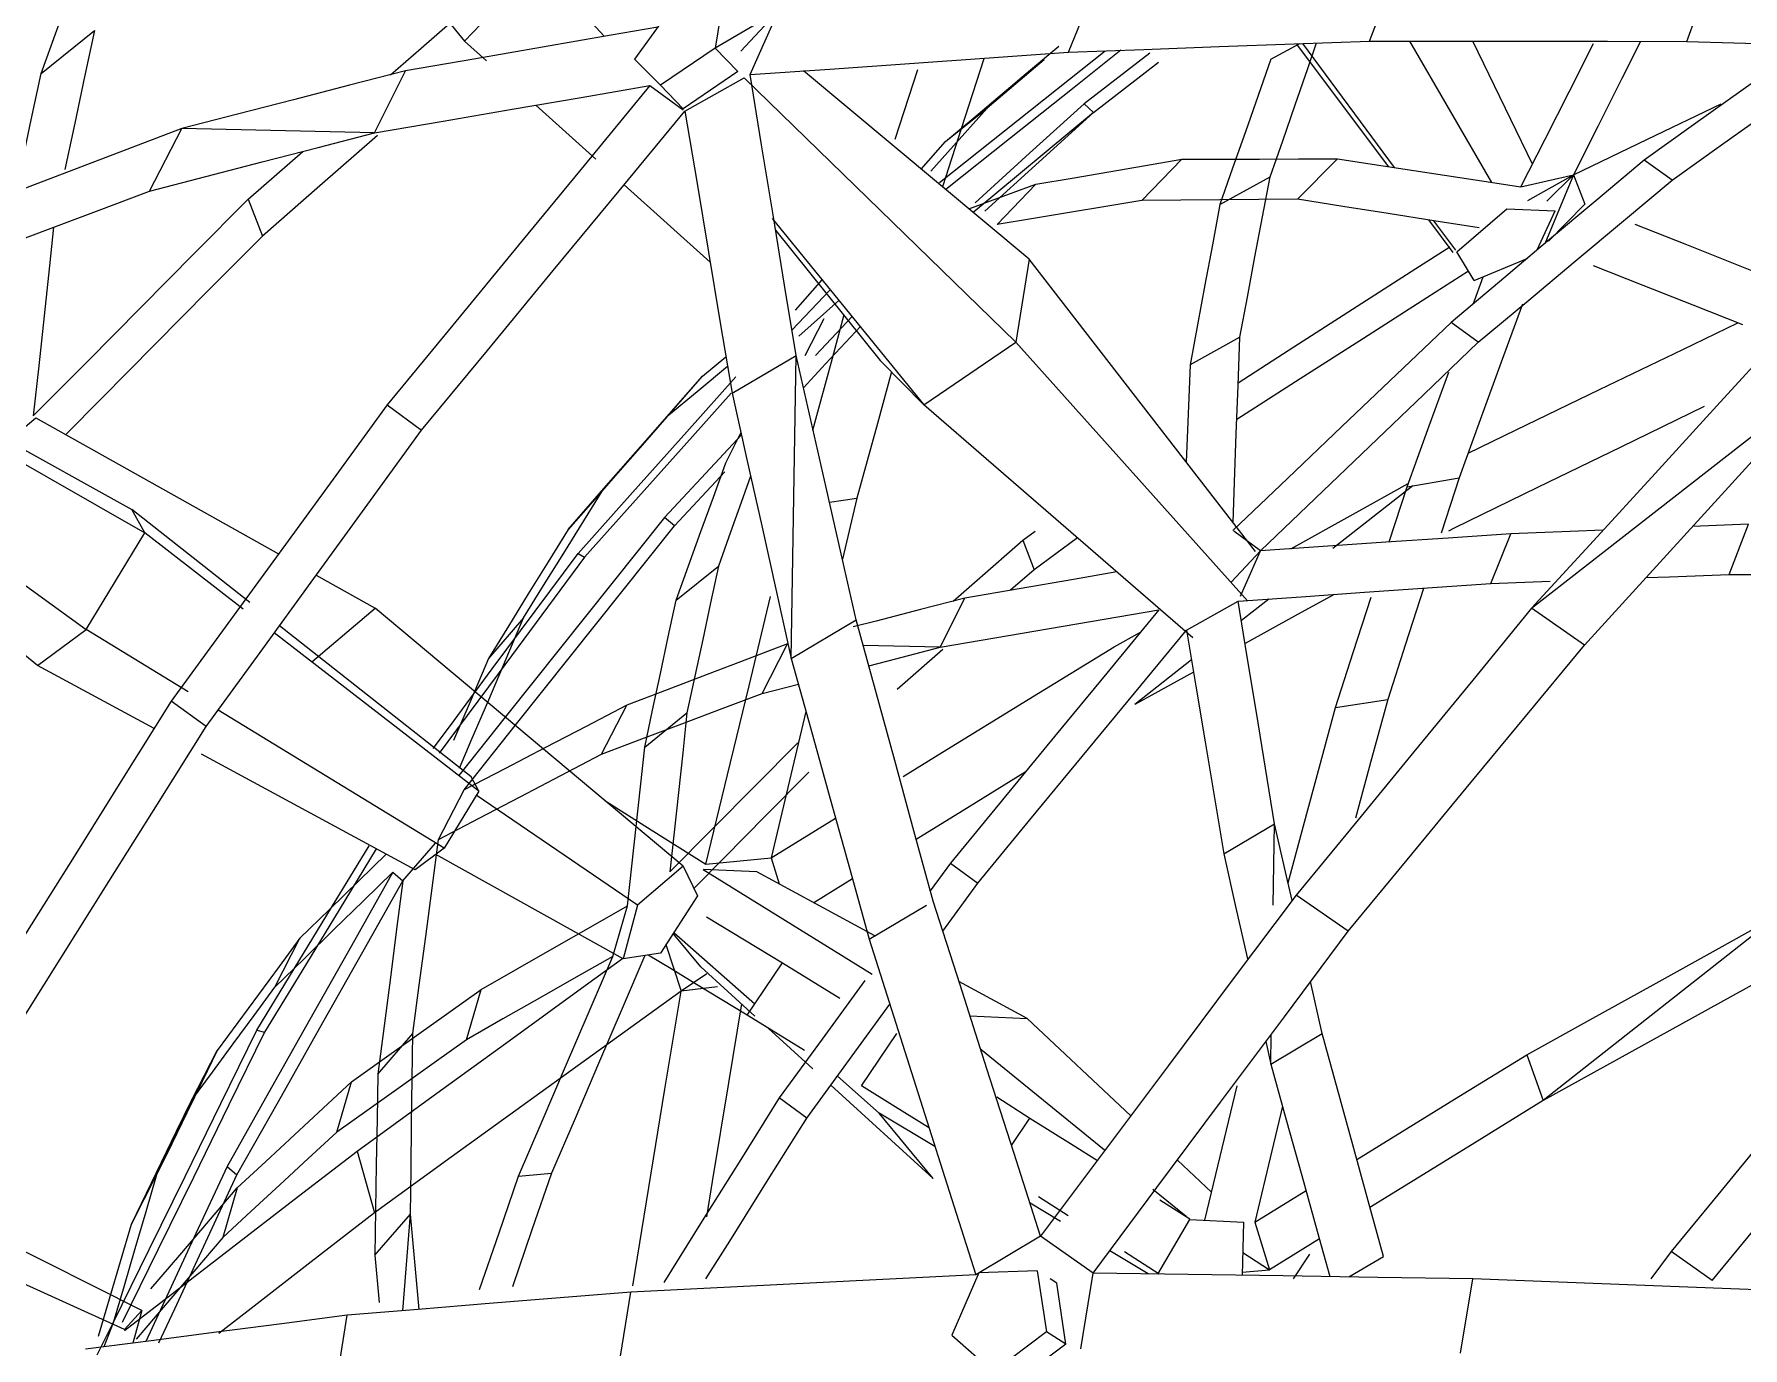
# Model space of a CAD drawing. Header units: inches. Extents: x -1427 to 2274, y -2183 to 260.
# Drawn here: x 787.959 to 791.429, y -428.287 to -425.619 of the extents above; entities that cross this region are included whole.
import ezdxf

# ---------------------------------------------------------------- set-up
doc = ezdxf.new("R2010")
doc.units = ezdxf.units.IN
doc.header["$MEASUREMENT"] = 0
doc.layers.add('G-IMPT', color=8, linetype='Continuous', lineweight=9)

# ---------------------------------------------------------------- blocks, each defined once
blk = doc.blocks.new('Family - ___-2596914-_A1004 - Light Fixture Schedule')
at = {"layer": 'G-IMPT'}
for p, q in [((-20.1993, -424.9535), (-19.6474, -425.6332)), ((-19.6474, -425.6332), (-19.4983, -425.4757)), ((-19.364, -425.6232), (-19.4983, -425.4757)), ((-17.8099, -425.6327), (-17.7601, -425.5038)), ((-17.1653, -425.6335), (-17.1187, -425.5068)), ((-19.1226, -425.5472), (-19.1385, -425.6471)), ((-18.4207, -425.6554), (-18.3692, -425.5286)), ((-19.2237, -425.561), (-19.3022, -425.6694)), ((-19.1385, -425.6463), (-19.0102, -425.5717)), ((-19.0867, -425.6536), (-19.0102, -425.5717)), ((-19.0676, -425.701), (-19.0102, -425.5717)), ((-20.5074, -425.6987), (-20.3992, -425.6115)), ((-19.603, -425.6731), (-19.6474, -425.6332)), ((-19.1385, -425.6471), (-19.2496, -425.7227)), ((-19.0925, -425.6949), (-19.1385, -425.6471)), ((-18.256, -425.6576), (-18.3892, -425.7606)), ((-18.0099, -425.6697), (-17.9513, -425.638)), ((-17.7704, -425.888), (-17.9578, -425.6382)), ((-17.7586, -425.8898), (-17.9452, -425.6378)), ((-17.5612, -425.92), (-17.7274, -425.6328)), ((-17.4787, -425.883), (-17.6, -425.633)), ((-19.3022, -425.6694), (-19.2496, -425.7227)), ((-18.7727, -425.8322), (-18.7268, -425.6907)), ((-18.3702, -425.778), (-18.2379, -425.6758)), ((-19.8307, -425.8191), (-19.7675, -425.6935)), ((-19.271, -425.7233), (-19.2035, -425.7723)), ((-19.2496, -425.7227), (-19.2035, -425.7704)), ((-19.0925, -425.6949), (-19.2035, -425.7704)), ((-19.1999, -425.7749), (-19.0794, -425.7076)), ((-18.5279, -426.2442), (-19.0794, -425.7076)), ((-18.501, -426.076), (-18.9589, -425.6933)), ((-18.3702, -425.778), (-18.3892, -425.7606)), ((-19.3811, -425.8728), (-19.5031, -425.763)), ((-18.6705, -425.8371), (-18.5859, -425.7688)), ((-18.3702, -425.778), (-18.6147, -425.981)), ((-20.2871, -425.9375), (-20.222, -425.8103)), ((-19.8307, -425.8191), (-20.222, -425.8103)), ((-20.0869, -425.9537), (-19.976, -425.8568)), ((-18.7203, -425.8927), (-18.6705, -425.8371)), ((-18.2718, -425.9564), (-18.1908, -425.873)), ((-17.9557, -425.9541), (-17.8748, -425.872)), ((-17.1952, -425.9154), (-17.2516, -425.8745)), ((-19.1487, -426.0821), (-19.3235, -425.9247)), ((-18.5659, -426.0056), (-18.4874, -425.9237)), ((-18.1137, -425.9651), (-18.0114, -425.9086)), ((-17.502, -425.9291), (-17.3952, -425.9042)), ((-17.488, -425.9564), (-17.3952, -425.9042)), ((-17.3952, -425.9042), (-17.4537, -426.0444)), ((-17.4496, -425.9582), (-17.3952, -425.9042)), ((-17.3952, -425.9042), (-17.3724, -425.9641)), ((-20.0869, -425.9537), (-20.0582, -426.0289)), ((-17.4458, -426.0395), (-17.3724, -425.9641)), ((-19.0226, -425.9929), (-18.7148, -426.3714)), ((-17.6396, -426.0624), (-17.6893, -425.9961)), ((-17.6344, -426.0574), (-17.6787, -425.9977)), ((-17.632, -426.0606), (-17.5304, -425.9733)), ((-17.5304, -425.9733), (-17.4326, -425.9778)), ((-17.4689, -426.0572), (-17.4326, -425.9778)), ((-19.016, -426.0167), (-18.8034, -426.2818)), ((-17.5971, -426.1191), (-17.632, -426.0606)), ((-18.501, -426.076), (-18.5279, -426.2442)), ((-18.0413, -426.6696), (-18.501, -426.076)), ((-17.5971, -426.1191), (-17.4893, -426.0743)), ((-18.9827, -426.2203), (-18.9047, -426.1379)), ((-18.9755, -426.1791), (-18.9213, -426.1175)), ((-17.5985, -426.1662), (-17.5787, -426.1115)), ((-18.9689, -426.2324), (-18.8871, -426.1595)), ((-18.9181, -426.1968), (-18.9564, -426.2719)), ((-18.8606, -426.1921), (-18.9345, -426.2713)), ((-17.5888, -426.2445), (-17.644, -426.2044)), ((-20.9806, -426.2407), (-20.2971, -426.632)), ((-20.9608, -426.2303), (-20.3231, -426.5841)), ((-18.7148, -426.3714), (-18.5279, -426.2442)), ((-18.0573, -426.7695), (-18.5279, -426.2442)), ((-18.0731, -426.234), (-18.174, -426.2907)), ((-19.1644, -426.3138), (-19.1167, -426.274)), ((-19.1043, -426.3482), (-18.9744, -426.2712)), ((-18.984, -426.887), (-18.9744, -426.2712)), ((-18.8034, -426.2818), (-18.7148, -426.3714)), ((-21.1233, -426.3169), (-20.4158, -426.8279)), ((-19.4373, -426.6251), (-19.1644, -426.3138)), ((-19.2366, -426.3962), (-19.1644, -426.3138)), ((-17.4803, -426.785), (-16.8723, -426.31)), ((-19.8049, -426.372), (-19.7347, -426.4231)), ((-18.1683, -426.845), (-18.7148, -426.3714)), ((-20.5152, -426.901), (-21.1284, -426.4046)), ((-20.5739, -426.4449), (-20.5185, -426.3978)), ((-20.5185, -426.3978), (-20.0253, -426.6744)), ((-19.117, -426.4897), (-19.0862, -426.4289)), ((-19.2214, -426.6174), (-19.1191, -426.5078)), ((-17.7332, -426.538), (-17.6278, -426.5198)), ((-17.6278, -426.5198), (-17.664, -426.6324)), ((-19.4373, -426.6251), (-19.3648, -426.5416)), ((-17.7216, -426.536), (-17.884, -426.6638)), ((-17.7696, -426.6502), (-17.7332, -426.538)), ((-20.2971, -426.632), (-20.3231, -426.5841)), ((-20.0837, -426.773), (-20.3231, -426.5841)), ((-18.9066, -426.5692), (-18.8506, -426.5615)), ((-18.8506, -426.5615), (-18.8802, -426.6852)), ((-19.2214, -426.6174), (-19.2416, -426.6004)), ((-18.5134, -426.6469), (-18.4886, -426.6285)), ((-18.0308, -426.668), (-18.0854, -426.6285)), ((-17.6375, -426.6219), (-17.6495, -426.6285)), ((-17.0397, -426.6142), (-17.1536, -426.6188)), ((-17.0792, -426.7164), (-17.0397, -426.6142)), ((-20.4158, -426.8279), (-20.2971, -426.632)), ((-20.0971, -426.7865), (-20.2971, -426.632)), ((-18.5134, -426.6469), (-18.4906, -426.7066)), ((-18.403, -426.6416), (-18.4906, -426.7066)), ((-17.5634, -426.7344), (-17.5226, -426.6338)), ((-19.417, -426.6734), (-19.404, -426.6814)), ((-18.0907, -426.7322), (-18.0308, -426.668)), ((-18.0719, -426.7606), (-18.0308, -426.668)), ((-19.9486, -426.7175), (-19.8291, -426.7845)), ((-19.2178, -426.7687), (-19.132, -426.6996)), ((-18.4906, -426.7066), (-18.5385, -426.7484)), ((-17.5634, -426.7344), (-17.4424, -426.7299)), ((-18.6813, -426.8642), (-18.6313, -426.7646)), ((-18.0141, -426.7661), (-18.0699, -426.81)), ((-19.9579, -426.894), (-19.8291, -426.7845)), ((-19.2033, -427.309), (-19.8291, -426.7845)), ((-18.1812, -426.8291), (-18.0763, -426.7705)), ((-17.373, -426.8596), (-17.4803, -426.785)), ((-20.5152, -426.901), (-20.4158, -426.8279)), ((-20.2088, -426.9546), (-20.4158, -426.8279)), ((-19.6186, -427.1561), (-20.0341, -426.8351)), ((-19.6341, -427.1276), (-20.0235, -426.8205)), ((-19.5277, -426.8044), (-19.5988, -426.8866)), ((-18.984, -426.887), (-18.8522, -426.8084)), ((-18.3285, -426.8632), (-18.2749, -426.8335)), ((-19.0431, -426.958), (-18.9915, -426.8572)), ((-18.6813, -426.8642), (-18.8379, -426.8606)), ((-18.6762, -426.8686), (-18.7689, -426.9496)), ((-20.2782, -427.0292), (-20.5152, -426.901)), ((-18.1711, -426.8897), (-18.2864, -426.9803)), ((-19.0431, -426.958), (-18.9696, -426.9389)), ((-18.167, -426.9144), (-18.2864, -426.9803)), ((-20.1724, -427.0253), (-20.2434, -426.9735)), ((-17.879, -426.9867), (-17.7724, -426.9701)), ((-19.6891, -427.2725), (-20.148, -426.9918)), ((-19.3691, -427.0809), (-19.318, -426.9817)), ((-19.2815, -427.0667), (-19.1959, -426.9976)), ((-19.7482, -427.3159), (-20.1816, -427.0815)), ((-19.6186, -427.1561), (-19.6341, -427.1276)), ((-19.7005, -427.2548), (-19.6486, -427.154)), ((-19.6186, -427.1561), (-19.6891, -427.2725)), ((-19.2963, -427.3882), (-19.6238, -427.1647)), ((-19.0251, -427.2918), (-18.8939, -427.2111)), ((-18.1054, -427.2836), (-18.0024, -427.2226)), ((-18.005, -427.3879), (-18.0024, -427.2226)), ((-19.7728, -427.3382), (-19.7066, -427.2618)), ((-19.6891, -427.2725), (-19.7482, -427.3159)), ((-19.3251, -427.4972), (-19.7057, -427.2847)), ((-19.7932, -427.321), (-19.7728, -427.3382)), ((-19.2033, -427.309), (-19.2963, -427.3882)), ((-19.2033, -427.309), (-19.1745, -427.3691)), ((-19.0541, -427.3203), (-19.1627, -427.3152)), ((-19.1627, -427.3152), (-18.8194, -427.5278)), ((-19.1575, -427.3048), (-19.0251, -427.2918)), ((-18.8141, -427.4503), (-19.0541, -427.3203)), ((-19.0251, -427.2918), (-19.0088, -427.3449)), ((-18.6608, -427.3025), (-18.7016, -427.3585)), ((-18.6608, -427.3025), (-18.6052, -427.3431)), ((-18.8596, -427.3346), (-18.9382, -427.3831)), ((-18.6762, -427.4407), (-18.6052, -427.3431)), ((-19.3467, -427.4922), (-19.3165, -427.3894)), ((-19.2963, -427.3882), (-19.3251, -427.4972)), ((-19.1745, -427.3691), (-19.2498, -427.4855)), ((-18.8256, -427.4572), (-18.7094, -427.3879)), ((-17.8532, -427.441), (-17.9585, -427.3674)), ((-16.9769, -427.4072), (-17.457, -427.7848)), ((-20.0329, -427.5545), (-19.9818, -427.4553)), ((-19.1675, -427.5132), (-19.2238, -427.4453)), ((-19.2226, -427.4434), (-19.058, -427.5882)), ((-19.2498, -427.4855), (-19.3251, -427.4972)), ((-19.2385, -427.4681), (-19.2079, -427.5626)), ((-19.1557, -427.5273), (-19.2079, -427.5626)), ((-19.1675, -427.5132), (-19.0577, -427.6132)), ((-19.0736, -427.6112), (-19.002, -427.5052)), ((-19.6437, -427.6615), (-19.6136, -427.559)), ((-19.1336, -427.5541), (-19.2079, -427.5626)), ((-18.5047, -427.618), (-18.6435, -427.5428)), ((-17.9055, -427.6485), (-17.9294, -427.5433)), ((-18.6212, -427.6125), (-18.5047, -427.618)), ((-18.2946, -427.816), (-18.5047, -427.618)), ((-20.0694, -427.642), (-20.0538, -427.6462)), ((-19.8237, -427.731), (-19.7525, -427.6489)), ((-19.0308, -427.6377), (-18.9399, -427.7204)), ((-18.8412, -427.7551), (-18.7695, -427.6489)), ((-18.0202, -427.6651), (-18.01, -427.7108)), ((-18.01, -427.7108), (-17.9055, -427.6485)), ((-18.01, -427.7108), (-18.0091, -427.6501)), ((-20.2018, -427.7845), (-20.15, -427.6834)), ((-18.3479, -427.8855), (-18.5992, -427.6812)), ((-17.4904, -427.692), (-17.457, -427.7848)), ((-18.8904, -427.7355), (-18.8057, -427.8101)), ((-19.9071, -427.8491), (-19.877, -427.7465)), ((-18.9035, -427.7536), (-18.6957, -427.9428)), ((-20.2018, -427.7845), (-20.2732, -427.9355)), ((-18.9522, -427.8205), (-19.0085, -427.7794)), ((-18.5668, -427.7775), (-18.4993, -427.8203)), ((-18.6957, -427.9428), (-18.8057, -427.8101)), ((-18.6922, -427.8779), (-18.8057, -427.8101)), ((-18.5368, -427.8759), (-18.4993, -427.8203)), ((-19.8654, -427.8875), (-19.8306, -428.0127)), ((-18.1304, -427.9708), (-18.1995, -427.9056)), ((-20.324, -428.0358), (-20.2732, -427.9355)), ((-20.13, -427.9188), (-20.1099, -427.9358)), ((-19.5378, -427.9385), (-19.4709, -427.9325)), ((-20.1093, -427.9622), (-20.1388, -428.0628)), ((-18.4218, -428.0188), (-18.482, -427.9803)), ((-18.1819, -428.0204), (-18.2498, -427.9652)), ((-18.0427, -428.0318), (-17.9386, -427.9678)), ((-20.3031, -428.211), (-20.7484, -427.9869)), ((-19.8301, -428.0986), (-19.7575, -428.0154)), ((-19.7726, -428.2116), (-19.7575, -428.0154)), ((-18.4374, -428.0304), (-18.4991, -427.9935)), ((-18.2355, -427.9866), (-18.1744, -428.0252)), ((-20.3385, -428.25), (-20.7874, -428.0457)), ((-18.2395, -428.1372), (-18.1744, -428.0265)), ((-18.1744, -428.0265), (-18.0658, -428.0317)), ((-18.0658, -428.0317), (-18.0684, -428.1398)), ((-18.0427, -428.0318), (-18.0128, -428.1283)), ((-18.4776, -428.0604), (-18.6095, -428.139)), ((-18.3708, -428.1353), (-18.4776, -428.0604)), ((-17.9114, -428.0657), (-18.0128, -428.1283)), ((-19.8301, -428.0986), (-19.821, -428.1952)), ((-18.2593, -428.1369), (-18.3372, -428.0903)), ((-18.2366, -428.1373), (-18.3069, -428.0923)), ((-18.0672, -428.0935), (-18.0128, -428.1283)), ((-17.9313, -428.0971), (-17.9649, -428.1471)), ((-17.8513, -428.1431), (-17.7815, -428.1015)), ((-17.197, -428.0917), (-17.2385, -428.1471)), ((-17.1135, -428.1501), (-17.197, -428.0917)), ((-18.603, -428.135), (-18.6579, -428.2616)), ((-18.4844, -428.1307), (-18.603, -428.135)), ((-18.4844, -428.1307), (-18.4659, -428.2546)), ((-18.4449, -428.1555), (-18.4583, -428.1471)), ((-18.4265, -428.2794), (-18.4449, -428.1555)), ((-18.3957, -428.2888), (-18.3708, -428.1353)), ((-18.0682, -428.1337), (-18.0128, -428.1283)), ((-17.6245, -428.2981), (-17.5999, -428.1469)), ((-19.3343, -428.3249), (-19.3098, -428.1737)), ((-20.3031, -428.211), (-20.3385, -428.25)), ((-20.3031, -428.211), (-20.321, -428.2775)), ((-19.9105, -428.3743), (-19.8857, -428.2208)), ((-20.3938, -428.3014), (-20.3609, -428.236)), ((-20.3609, -428.236), (-20.3805, -428.2853)), ((-18.4659, -428.2546), (-18.5732, -428.3355)), ((-18.4265, -428.2794), (-18.4659, -428.2546)), ((-18.6579, -428.2616), (-18.5732, -428.3355)), ((-18.4265, -428.2794), (-18.5338, -428.3603))]:
    blk.add_line(p, q, dxfattribs=at)
at = {"layer": 'G-IMPT', "flags": 128}
for points in [[(-20.5074, -425.6987), (-20.4756, -425.6107), (-20.4438, -425.5228), (-20.412, -425.4348), (-20.3803, -425.3468)], [(-20.3992, -425.6115), (-20.4193, -425.7055), (-20.4394, -425.7995), (-20.4596, -425.8935)], [(-19.7979, -425.7013), (-19.736, -425.6472), (-19.6723, -425.5916)], [(-19.2551, -425.6043), (-19.3501, -425.6208), (-19.4893, -425.6451), (-19.6284, -425.6693), (-19.7675, -425.6935)], [(-19.0676, -425.701), (-18.9059, -425.6896), (-18.7442, -425.6782), (-18.5824, -425.6668), (-18.4207, -425.6554)], [(-18.683, -425.92), (-18.5511, -425.8151), (-18.4191, -425.7103), (-18.3466, -425.6526)], [(-18.6705, -425.8371), (-18.613, -425.7886), (-18.5554, -425.74), (-18.4979, -425.6914), (-18.4403, -425.6429)], [(-18.3146, -425.6515), (-18.4096, -425.727), (-18.5406, -425.8311), (-18.6704, -425.9344)], [(-18.4207, -425.6554), (-18.268, -425.6497), (-18.1153, -425.6441), (-17.9626, -425.6384), (-17.8099, -425.6327)], [(-18.0114, -425.9086), (-17.986, -425.8353), (-17.9606, -425.7621), (-17.9351, -425.6888), (-17.9171, -425.6367)], [(-17.8099, -425.6327), (-17.6488, -425.6329), (-17.4876, -425.6331), (-17.3264, -425.6333), (-17.1653, -425.6335)], [(-17.502, -425.9291), (-17.4529, -425.8319), (-17.4037, -425.7348), (-17.3546, -425.6376)], [(-17.2591, -425.6334), (-17.2969, -425.7086), (-17.346, -425.8064), (-17.3952, -425.9042)], [(-17.1952, -425.9154), (-17.0949, -425.8439), (-16.9946, -425.7724), (-16.8943, -425.7008), (-16.8139, -425.6435)], [(-17.1653, -425.6335), (-16.9743, -425.6389), (-16.7833, -425.6443), (-16.5924, -425.6498), (-16.4014, -425.6552)], [(-18.5931, -425.6688), (-18.6387, -425.8108), (-18.6767, -425.9292)], [(-18.4702, -425.6712), (-18.528, -425.72), (-18.5859, -425.7688)], [(-18.0099, -425.6697), (-18.0359, -425.7436), (-18.0618, -425.8174), (-18.0877, -425.8912), (-18.1137, -425.9651)], [(-16.9507, -425.66), (-17.051, -425.7315), (-17.1513, -425.803), (-17.2516, -425.8745)], [(-20.5587, -425.9387), (-20.5476, -425.8866), (-20.5275, -425.7927), (-20.5074, -425.6987)], [(-19.7675, -425.6935), (-19.8811, -425.7227), (-19.9947, -425.7519), (-20.1084, -425.7811), (-20.222, -425.8103)], [(-19.8307, -425.8191), (-19.6908, -425.7952), (-19.5509, -425.7712), (-19.411, -425.7473), (-19.271, -425.7233)], [(-19.271, -425.7233), (-19.4045, -425.8855), (-19.5379, -426.0477), (-19.6714, -426.2098), (-19.8049, -426.372)], [(-18.9744, -426.2712), (-18.9977, -426.1287), (-19.021, -425.9861), (-19.0443, -425.8436), (-19.0676, -425.701)], [(-18.3892, -425.7606), (-18.4999, -425.8608), (-18.6107, -425.9611)], [(-17.3952, -425.9042), (-17.2452, -425.8321), (-17.0952, -425.76)], [(-19.7347, -426.4231), (-19.601, -426.2611), (-19.4673, -426.099), (-19.3336, -425.937), (-19.1999, -425.7749)], [(-19.1999, -425.7749), (-19.176, -425.9182), (-19.1521, -426.0616), (-19.1282, -426.2049), (-19.1043, -426.3482)], [(-18.5859, -425.7688), (-18.6431, -425.8328), (-18.7004, -425.8968)], [(-18.5911, -425.9785), (-18.4807, -425.8783), (-18.3702, -425.778)], [(-20.222, -425.8103), (-20.3249, -425.8495), (-20.4278, -425.8888), (-20.5308, -425.9281), (-20.6337, -425.9673)], [(-20.2871, -425.9375), (-20.173, -425.9079), (-20.0589, -425.8783), (-19.9448, -425.8487), (-19.8307, -425.8191)], [(-19.8242, -425.8247), (-19.9412, -425.9268), (-20.0582, -426.0289)], [(-18.4874, -425.9237), (-18.4133, -425.9111), (-18.3391, -425.8984), (-18.2649, -425.8857), (-18.1908, -425.873)], [(-18.1908, -425.873), (-18.1118, -425.8728), (-18.0328, -425.8725), (-17.9538, -425.8722), (-17.8748, -425.872)], [(-17.8748, -425.872), (-17.7816, -425.8863), (-17.6884, -425.9006), (-17.5952, -425.9148), (-17.502, -425.9291)], [(-17.2516, -425.8745), (-17.3497, -425.957), (-17.4478, -426.0395), (-17.5459, -426.122), (-17.644, -426.2044)], [(-18.6235, -425.9737), (-18.5662, -425.9527), (-18.4874, -425.9237)], [(-18.0731, -426.234), (-18.0577, -426.1527), (-18.0423, -426.0713), (-18.0268, -425.99), (-18.0114, -425.9086)], [(-17.5888, -426.2445), (-17.4904, -426.1622), (-17.392, -426.0799), (-17.2936, -425.9977), (-17.1952, -425.9154)], [(-20.6982, -426.0925), (-20.5954, -426.0537), (-20.4926, -426.015), (-20.3898, -425.9762), (-20.2871, -425.9375)], [(-20.5235, -426.3943), (-20.4143, -426.2841), (-20.3052, -426.174), (-20.1961, -426.0638), (-20.0869, -425.9537)], [(-18.2718, -425.9564), (-18.3453, -425.9687), (-18.4188, -425.981), (-18.4923, -425.9933), (-18.5659, -426.0056)], [(-17.9557, -425.9541), (-18.0347, -425.9547), (-18.1137, -425.9552), (-18.1928, -425.9558), (-18.2718, -425.9564)], [(-18.1137, -425.9651), (-18.1288, -426.0465), (-18.1438, -426.1279), (-18.1589, -426.2093), (-18.174, -426.2907)], [(-17.5871, -426.0122), (-17.6793, -425.9977), (-17.7714, -425.9831), (-17.8635, -425.9686), (-17.9557, -425.9541)], [(-17.2708, -426.0045), (-17.1692, -426.0449), (-17.0676, -426.0852), (-16.9659, -426.1256)], [(-20.4822, -426.0111), (-20.4906, -426.0891), (-20.5016, -426.1909), (-20.5125, -426.2926), (-20.5235, -426.3943)], [(-20.0582, -426.0289), (-20.1673, -426.1391), (-20.2764, -426.2493), (-20.3855, -426.3595), (-20.4573, -426.4321)], [(-18.0765, -426.3267), (-17.9729, -426.2602), (-17.8443, -426.1775), (-17.7157, -426.0948), (-17.6467, -426.0505)], [(-17.6084, -426.1002), (-17.6931, -426.1544), (-17.8218, -426.2367), (-17.9505, -426.319), (-18.0791, -426.4013)], [(-17.0513, -426.2091), (-17.1525, -426.1693), (-17.2537, -426.1295), (-17.3548, -426.0897)], [(-17.499, -426.1674), (-17.5419, -426.2849), (-17.5849, -426.4024), (-17.6278, -426.5198)], [(-18.9399, -426.4229), (-18.9004, -426.2767), (-18.8766, -426.1883)], [(-17.644, -426.2044), (-17.7548, -426.3101), (-17.8657, -426.4158), (-17.9765, -426.5215), (-18.0873, -426.6272)], [(-17.6094, -426.4696), (-17.5117, -426.4224), (-17.3424, -426.3408), (-17.1732, -426.2592), (-17.0613, -426.2052)], [(-18.9594, -426.3369), (-18.9144, -426.2887), (-18.8437, -426.2129)], [(-18.0867, -426.611), (-18.0837, -426.5289), (-18.0802, -426.4306), (-18.0767, -426.3323), (-18.0731, -426.234)], [(-18.0308, -426.668), (-17.9203, -426.5621), (-17.8098, -426.4563), (-17.6993, -426.3504), (-17.5888, -426.2445)], [(-16.9791, -426.2369), (-17.1044, -426.3739), (-17.2297, -426.5109), (-17.355, -426.6479), (-17.4803, -426.785)], [(-18.8522, -426.8084), (-18.8827, -426.6741), (-18.9133, -426.5398), (-18.9438, -426.4055), (-18.9744, -426.2712)], [(-19.417, -426.6734), (-19.3067, -426.5498), (-19.1963, -426.4263), (-19.0965, -426.3146)], [(-19.3648, -426.5416), (-19.3147, -426.4846), (-19.2646, -426.4277), (-19.2145, -426.3707), (-19.1644, -426.3138)], [(-19.1134, -426.2937), (-19.1713, -426.3419), (-19.2366, -426.3962)], [(-18.7805, -426.3049), (-18.809, -426.4093), (-18.8506, -426.5615)], [(-18.174, -426.2907), (-18.178, -426.39), (-18.1819, -426.488)], [(-17.7332, -426.538), (-17.691, -426.4215), (-17.6488, -426.3051)], [(-17.373, -426.8596), (-17.2478, -426.7222), (-17.1226, -426.5848), (-16.9974, -426.4474), (-16.8723, -426.31)], [(-19.1062, -426.3482), (-19.1848, -426.4362), (-19.2944, -426.5588), (-19.404, -426.6814)], [(-19.1043, -426.3482), (-19.0742, -426.4829), (-19.0441, -426.6176), (-19.0141, -426.7523), (-18.984, -426.887)], [(-19.8049, -426.372), (-19.9145, -426.5224), (-20.0241, -426.6728), (-20.1338, -426.8232), (-20.2434, -426.9735)], [(-17.1301, -426.3754), (-17.2992, -426.4576), (-17.4684, -426.5397), (-17.6375, -426.6219)], [(-19.2366, -426.3962), (-19.2868, -426.4534), (-19.3369, -426.5106), (-19.3871, -426.5679), (-19.4373, -426.6251)], [(-20.1724, -427.0253), (-20.063, -426.8748), (-19.9536, -426.7242), (-19.8442, -426.5737), (-19.7347, -426.4231)], [(-19.0854, -426.4329), (-19.1392, -426.4907), (-19.2416, -426.6004)], [(-19.2178, -426.7687), (-19.1926, -426.699), (-19.1674, -426.6292), (-19.1422, -426.5594), (-19.117, -426.4897)], [(-19.0667, -426.5165), (-19.0825, -426.5608), (-19.1073, -426.6302), (-19.132, -426.6996)], [(-19.5277, -426.8044), (-19.487, -426.7387), (-19.4462, -426.673), (-19.4055, -426.6073), (-19.3648, -426.5416)], [(-17.9691, -426.6639), (-17.8428, -426.5938), (-17.7309, -426.5317)], [(-19.2416, -426.6004), (-19.3485, -426.7345), (-19.4553, -426.8685), (-19.5622, -427.0026), (-19.6594, -427.1246)], [(-19.6486, -427.154), (-19.5418, -427.0199), (-19.435, -426.8857), (-19.3282, -426.7516), (-19.2214, -426.6174)], [(-19.4373, -426.6251), (-19.4777, -426.6905), (-19.5181, -426.7558), (-19.5584, -426.8212), (-19.5988, -426.8866)], [(-17.3351, -426.6262), (-17.4019, -426.6289), (-17.5226, -426.6338)], [(-18.6553, -426.7707), (-18.6062, -426.7279), (-18.5134, -426.6469)], [(-17.5226, -426.6338), (-17.6496, -426.6424), (-17.7767, -426.6509), (-17.9037, -426.6595), (-18.0308, -426.668)], [(-19.7113, -427.0699), (-19.6784, -427.0255), (-19.5913, -426.9082), (-19.5042, -426.7908), (-19.417, -426.6734)], [(-19.404, -426.6814), (-19.4907, -426.7983), (-19.5775, -426.9152), (-19.6642, -427.0321), (-19.6991, -427.079)], [(-19.132, -426.6996), (-19.148, -426.7741), (-19.1639, -426.8486), (-19.1799, -426.9231), (-19.1959, -426.9976)], [(-18.323, -426.7109), (-18.4106, -426.7262), (-18.5209, -426.7454), (-18.6313, -426.7646)], [(-17.2478, -426.7227), (-17.2003, -426.7209), (-17.0792, -426.7164)], [(-17.0792, -426.7164), (-16.9514, -426.7166), (-16.8237, -426.7167), (-16.6959, -426.7169), (-16.5681, -426.717)], [(-19.1575, -427.3048), (-19.1137, -427.1235), (-19.0698, -426.9423), (-19.026, -426.761)], [(-18.6313, -426.7646), (-18.7213, -426.7877), (-18.8114, -426.8109), (-18.8582, -426.8229)], [(-18.0763, -426.7705), (-17.9481, -426.7615), (-17.8199, -426.7525), (-17.6917, -426.7434), (-17.5634, -426.7344)], [(-17.8817, -426.7568), (-17.9619, -426.8011), (-18.0623, -426.8565)], [(-17.879, -426.9867), (-17.8425, -426.8745), (-17.8061, -426.7624)], [(-17.7001, -426.745), (-17.7362, -426.8576), (-17.7724, -426.9701)], [(-19.2815, -427.0667), (-19.2656, -426.9922), (-19.2497, -426.9177), (-19.2337, -426.8432), (-19.2178, -426.7687)], [(-18.6813, -426.8642), (-18.5704, -426.8452), (-18.4595, -426.8262), (-18.3485, -426.8072), (-18.2376, -426.7882)], [(-18.2376, -426.7882), (-18.3434, -426.9168), (-18.4492, -427.0454), (-18.555, -427.174), (-18.6608, -427.3025)], [(-18.0024, -427.2226), (-18.0209, -427.1096), (-18.0394, -426.9966), (-18.0579, -426.8836), (-18.0763, -426.7705)], [(-17.4803, -426.785), (-17.5998, -426.9306), (-17.7194, -427.0762), (-17.839, -427.2218), (-17.9585, -427.3674)], [(-19.6577, -427.11), (-19.6338, -427.0537), (-19.5984, -426.9706), (-19.563, -426.8875), (-19.5277, -426.8044)], [(-18.6958, -427.3797), (-18.7349, -427.2369), (-18.774, -427.0941), (-18.8131, -426.9512), (-18.8522, -426.8084)], [(-18.6052, -427.3431), (-18.4992, -427.2146), (-18.3932, -427.0861), (-18.2872, -426.9576), (-18.1812, -426.8291)], [(-18.1812, -426.8291), (-18.1623, -426.9428), (-18.1433, -427.0564), (-18.1244, -427.17), (-18.1054, -427.2836)], [(-18.9915, -426.8572), (-19.0731, -426.8883), (-19.1547, -426.9194), (-19.2364, -426.9505), (-19.318, -426.9817)], [(-18.8266, -426.9019), (-18.7718, -426.8877), (-18.6813, -426.8642)], [(-18.7568, -427.1267), (-18.6768, -427.0775), (-18.5027, -426.9704), (-18.3285, -426.8632)], [(-17.8532, -427.441), (-17.7331, -427.2957), (-17.6131, -427.1503), (-17.493, -427.005), (-17.373, -426.8596)], [(-19.5988, -426.8866), (-19.6344, -426.97), (-19.6701, -427.0534)], [(-18.984, -426.887), (-18.9444, -427.0295), (-18.9048, -427.1721), (-18.8652, -427.3146), (-18.8256, -427.4572)], [(-20.2434, -426.9735), (-20.342, -427.1311), (-20.4406, -427.2888), (-20.5393, -427.4464), (-20.6379, -427.604)], [(-19.3691, -427.0809), (-19.2876, -427.0502), (-19.2061, -427.0195), (-19.1246, -426.9888), (-19.0431, -426.958)], [(-17.7724, -426.9701), (-17.8054, -427.0908), (-17.8383, -427.2114)], [(-19.318, -426.9817), (-19.4006, -427.0248), (-19.4833, -427.0678), (-19.5659, -427.1109), (-19.6486, -427.154)], [(-19.1959, -426.9976), (-19.2045, -427.0783), (-19.2132, -427.1589), (-19.2219, -427.2395), (-19.2306, -427.3202)], [(-18.9541, -426.9945), (-18.9815, -427.1093), (-19.0251, -427.2918)], [(-17.975, -427.3429), (-17.9438, -427.227), (-17.9114, -427.1068), (-17.879, -426.9867)], [(-20.5678, -427.6551), (-20.469, -427.4977), (-20.3701, -427.3402), (-20.2712, -427.1828), (-20.1724, -427.0253)], [(-19.3165, -427.3894), (-19.3078, -427.3088), (-19.299, -427.2281), (-19.2903, -427.1474), (-19.2815, -427.0667)], [(-19.2306, -427.3202), (-19.144, -427.2329), (-19.0575, -427.1455), (-18.971, -427.0582)], [(-19.7005, -427.2548), (-19.6176, -427.2113), (-19.5348, -427.1678), (-19.4519, -427.1244), (-19.3691, -427.0809)], [(-18.9482, -427.1179), (-19.0347, -427.2053), (-19.1212, -427.2926), (-19.1818, -427.3539)], [(-18.5088, -427.1178), (-18.637, -427.197), (-18.7301, -427.2545)], [(-19.3628, -427.1753), (-19.2684, -427.2349), (-19.1575, -427.3048)], [(-17.9669, -427.3786), (-17.9782, -427.3291), (-18.0024, -427.2226)], [(-20.0694, -427.642), (-19.9934, -427.5172), (-19.9175, -427.3925), (-19.8415, -427.2677)], [(-19.8268, -427.2734), (-19.9024, -427.3976), (-19.9781, -427.5219), (-20.0538, -427.6462)], [(-19.8068, -427.2842), (-19.8616, -427.3377), (-19.9217, -427.3965), (-19.9818, -427.4553)], [(-19.7525, -427.6489), (-19.7395, -427.5503), (-19.7265, -427.4518), (-19.7135, -427.3533), (-19.7005, -427.2548)], [(-18.1054, -427.2836), (-18.0816, -427.3904), (-18.0577, -427.4972)], [(-19.7932, -427.321), (-19.8774, -427.4704), (-19.9616, -427.6199), (-20.0458, -427.7693), (-20.13, -427.9188)], [(-20.0329, -427.5545), (-19.9729, -427.4961), (-19.913, -427.4377), (-19.8531, -427.3794), (-19.7932, -427.321)], [(-20.1099, -427.9358), (-20.0256, -427.7864), (-19.9413, -427.637), (-19.8571, -427.4876), (-19.7728, -427.3382)], [(-19.7728, -427.3382), (-19.7855, -427.4364), (-19.7983, -427.5346), (-19.811, -427.6328), (-19.8237, -427.731)], [(-19.6136, -427.559), (-19.5394, -427.5166), (-19.4651, -427.4742), (-19.3908, -427.4318), (-19.3165, -427.3894)], [(-18.4776, -428.0604), (-18.5322, -427.8902), (-18.5867, -427.7201), (-18.6413, -427.5499), (-18.6958, -427.3797)], [(-17.9585, -427.3674), (-18.0883, -427.5406), (-18.2181, -427.7139), (-18.3479, -427.8871), (-18.4776, -428.0604)], [(-19.1563, -427.4113), (-19.1048, -427.4426), (-19.0534, -427.4739), (-19.002, -427.5052)], [(-17.4904, -427.692), (-17.362, -427.6208), (-17.2336, -427.5496), (-17.1053, -427.4784), (-16.9769, -427.4072)], [(-19.9818, -427.4553), (-20.0238, -427.5123), (-20.0659, -427.5693), (-20.1079, -427.6264), (-20.15, -427.6834)], [(-18.8256, -427.4572), (-18.7716, -427.6276), (-18.7175, -427.7981), (-18.6635, -427.9686), (-18.6095, -428.139)], [(-18.3708, -428.1353), (-18.2414, -427.9617), (-18.112, -427.7881), (-17.9826, -427.6146), (-17.8532, -427.441)], [(-19.8654, -427.8875), (-19.711, -427.7754), (-19.5567, -427.6632), (-19.4024, -427.551), (-19.3243, -427.4942)], [(-19.3467, -427.4922), (-19.4209, -427.5345), (-19.4952, -427.5768), (-19.5695, -427.6191), (-19.6437, -427.6615)], [(-19.5378, -427.9385), (-19.49, -427.8269), (-19.4423, -427.7153), (-19.3945, -427.6038), (-19.3467, -427.4922)], [(-19.2813, -427.4904), (-19.3274, -427.5978), (-19.3752, -427.7094), (-19.423, -427.821), (-19.4709, -427.9325)], [(-19.0736, -427.6112), (-19.1251, -427.58), (-19.1765, -427.5488), (-19.228, -427.5175), (-19.2745, -427.4893)], [(-19.002, -427.5052), (-18.9438, -427.5412), (-18.8857, -427.5771)], [(-16.9425, -427.5006), (-17.0711, -427.5717), (-17.1997, -427.6427), (-17.3283, -427.7138), (-17.457, -427.7848)], [(-20.2018, -427.7845), (-20.1596, -427.727), (-20.1173, -427.6695), (-20.0751, -427.612), (-20.0329, -427.5545)], [(-19.877, -427.7465), (-19.8111, -427.6996), (-19.7453, -427.6528), (-19.6795, -427.6059), (-19.6136, -427.559)], [(-19.2079, -427.5626), (-19.3635, -427.6751), (-19.5192, -427.7876), (-19.6749, -427.9001), (-19.8306, -428.0127)], [(-19.3059, -428.1609), (-19.2732, -427.9614), (-19.2405, -427.762), (-19.2079, -427.5626)], [(-18.8347, -427.541), (-18.9216, -427.6602), (-19.0085, -427.7794)], [(-19.0848, -427.5886), (-19.1113, -427.7486), (-19.1447, -427.9495), (-19.1565, -428.0211)], [(-18.9522, -427.8205), (-18.8655, -427.7011), (-18.7839, -427.5888)], [(-18.9574, -427.6831), (-19.0155, -427.6472), (-19.0736, -427.6112)], [(-16.8179, -427.6299), (-16.9126, -427.7454), (-17.0074, -427.8608), (-17.1022, -427.9762), (-17.197, -428.0917)], [(-20.3609, -428.236), (-20.288, -428.0875), (-20.2151, -427.939), (-20.1423, -427.7905), (-20.0694, -427.642)], [(-20.0538, -427.6462), (-20.126, -427.7935), (-20.1983, -427.9409), (-20.2706, -428.0883), (-20.3428, -428.2356)], [(-19.6437, -427.6615), (-19.7096, -427.7084), (-19.7754, -427.7553), (-19.8412, -427.8022), (-19.9071, -427.8491)], [(-19.7575, -428.0154), (-19.7563, -427.9238), (-19.755, -427.8321), (-19.7538, -427.7405), (-19.7525, -427.6489)], [(-17.7815, -428.1015), (-17.8125, -427.9882), (-17.8435, -427.875), (-17.8745, -427.7618), (-17.9055, -427.6485)], [(-20.15, -427.6834), (-20.1808, -427.7464), (-20.2116, -427.8095), (-20.2424, -427.8725), (-20.2732, -427.9355)], [(-17.8355, -427.9043), (-17.7665, -427.8619), (-17.6284, -427.7769), (-17.4904, -427.692)], [(-17.1135, -428.1501), (-17.0183, -428.0348), (-16.9231, -427.9196), (-16.8279, -427.8044), (-16.7328, -427.6891)], [(-19.8237, -427.731), (-19.8253, -427.8229), (-19.8269, -427.9148), (-19.8285, -428.0067), (-19.8301, -428.0986)], [(-18.01, -427.7108), (-17.9786, -427.8238), (-17.9472, -427.9368), (-17.9158, -428.0499), (-17.8901, -428.1425)], [(-20.1093, -427.9622), (-20.0512, -427.9083), (-19.9931, -427.8544), (-19.935, -427.8004), (-19.877, -427.7465)], [(-18.7053, -427.8397), (-18.7733, -427.7974), (-18.8412, -427.7551)], [(-18.1442, -428.028), (-18.1128, -427.8984), (-18.0781, -427.7546)], [(-20.324, -428.0358), (-20.2935, -427.9729), (-20.2629, -427.9101), (-20.2323, -427.8473), (-20.2018, -427.7845)], [(-19.0085, -427.7794), (-19.0867, -427.9044), (-19.1649, -428.0293), (-19.2431, -428.1543)], [(-17.9863, -427.7961), (-18.0081, -427.887), (-18.0427, -428.0318)], [(-17.457, -427.7848), (-17.5959, -427.8707), (-17.7349, -427.9566), (-17.8087, -428.0022)], [(-19.1573, -428.1471), (-19.109, -428.0701), (-19.0306, -427.9453), (-18.9522, -427.8205)], [(-18.4993, -427.8203), (-18.4113, -427.8757), (-18.3624, -427.9066)], [(-19.9071, -427.8491), (-19.965, -427.9025), (-20.0229, -427.956), (-20.0808, -428.0094), (-20.1388, -428.0628)], [(-20.3385, -428.2517), (-20.2495, -428.1832), (-20.1215, -428.0846), (-19.9934, -427.9861), (-19.8654, -427.8875)], [(-20.2732, -427.9355), (-20.2951, -428.0106), (-20.317, -428.0857), (-20.339, -428.1609), (-20.3609, -428.236)], [(-20.13, -427.9188), (-20.1932, -428.0549), (-20.2564, -428.1909), (-20.295, -428.2741)], [(-20.2683, -428.2771), (-20.2362, -428.2078), (-20.173, -428.0718), (-20.1099, -427.9358)], [(-19.6174, -428.1689), (-19.5776, -428.0537), (-19.5378, -427.9385)], [(-19.4709, -427.9325), (-19.5106, -428.0477), (-19.5504, -428.163)], [(-20.2844, -428.1673), (-20.2261, -428.0989), (-20.1677, -428.0306), (-20.1093, -427.9622)], [(-19.8306, -428.0127), (-19.9589, -428.1122), (-20.0873, -428.2117), (-20.1468, -428.2577)], [(-19.7396, -428.2095), (-19.7486, -428.1125), (-19.7575, -428.0154)], [(-20.3908, -428.2637), (-20.3685, -428.1877), (-20.3463, -428.1117), (-20.324, -428.0358)], [(-20.1388, -428.0628), (-20.1973, -428.1317), (-20.2558, -428.2005), (-20.3144, -428.2694)], [(-18.6095, -428.139), (-18.7845, -428.1477), (-18.9596, -428.1564), (-19.1347, -428.165), (-19.3098, -428.1737)], [(-17.5999, -428.1469), (-17.7926, -428.144), (-17.9853, -428.1411), (-18.178, -428.1382), (-18.3708, -428.1353)], [(-16.901, -428.174), (-17.0757, -428.1673), (-17.2505, -428.1605), (-17.4252, -428.1537), (-17.5999, -428.1469)], [(-19.3098, -428.1737), (-19.4537, -428.1855), (-19.5977, -428.1973), (-19.7417, -428.209), (-19.8857, -428.2208)], [(-19.8857, -428.2208), (-20.0185, -428.2381), (-20.1514, -428.2554), (-20.2842, -428.2727), (-20.4171, -428.29)]]:
    blk.add_lwpolyline(points, dxfattribs=at)

msp = doc.modelspace()

# ---------------------------------------------------------------- block references
at = {"color": 250, "lineweight": 20}
msp.add_blockref('Family - ___-2596914-_A1004 - Light Fixture Schedule', (808.4802, 0), dxfattribs=at)

doc.saveas('drawing.dxf')
